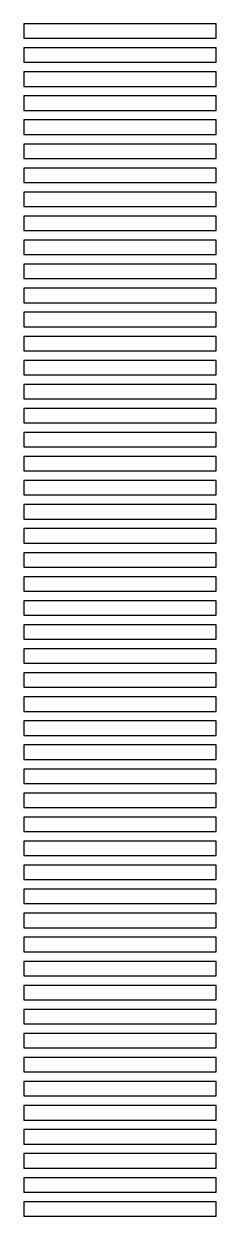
# Model space of a CAD drawing. Header units: inches. Extents: x 0 to 4, y 0 to 24.8.
import ezdxf

# ---------------------------------------------------------------- set-up
doc = ezdxf.new("R2010")
doc.units = ezdxf.units.IN
doc.header["$MEASUREMENT"] = 0

msp = doc.modelspace()

# ---------------------------------------------------------------- linework, layer by layer
for points in [[(0, 24.5), (4, 24.5), (4, 24.8), (0, 24.8)], [(0, 24), (4, 24), (4, 24.3), (0, 24.3)], [(0, 23.5), (4, 23.5), (4, 23.8), (0, 23.8)], [(0, 23), (4, 23), (4, 23.3), (0, 23.3)], [(0, 22.5), (4, 22.5), (4, 22.8), (0, 22.8)], [(0, 22), (4, 22), (4, 22.3), (0, 22.3)], [(0, 21.5), (4, 21.5), (4, 21.8), (0, 21.8)], [(0, 21), (4, 21), (4, 21.3), (0, 21.3)], [(0, 20.5), (4, 20.5), (4, 20.8), (0, 20.8)], [(0, 20), (4, 20), (4, 20.3), (0, 20.3)], [(0, 19.5), (4, 19.5), (4, 19.8), (0, 19.8)], [(0, 19), (4, 19), (4, 19.3), (0, 19.3)], [(0, 18.5), (4, 18.5), (4, 18.8), (0, 18.8)], [(0, 18), (4, 18), (4, 18.3), (0, 18.3)], [(0, 17.5), (4, 17.5), (4, 17.8), (0, 17.8)], [(0, 17), (4, 17), (4, 17.3), (0, 17.3)], [(0, 16.5), (4, 16.5), (4, 16.8), (0, 16.8)], [(0, 16), (4, 16), (4, 16.3), (0, 16.3)], [(0, 15.5), (4, 15.5), (4, 15.8), (0, 15.8)], [(0, 15), (4, 15), (4, 15.3), (0, 15.3)], [(0, 14.5), (4, 14.5), (4, 14.8), (0, 14.8)], [(0, 14), (4, 14), (4, 14.3), (0, 14.3)], [(0, 13.5), (4, 13.5), (4, 13.8), (0, 13.8)], [(0, 13), (4, 13), (4, 13.3), (0, 13.3)], [(0, 12.5), (4, 12.5), (4, 12.8), (0, 12.8)], [(0, 12), (4, 12), (4, 12.3), (0, 12.3)], [(0, 11.5), (4, 11.5), (4, 11.8), (0, 11.8)], [(0, 11), (4, 11), (4, 11.3), (0, 11.3)], [(0, 10.5), (4, 10.5), (4, 10.8), (0, 10.8)], [(0, 10), (4, 10), (4, 10.3), (0, 10.3)], [(0, 9.5), (4, 9.5), (4, 9.8), (0, 9.8)], [(0, 9), (4, 9), (4, 9.3), (0, 9.3)], [(0, 8.5), (4, 8.5), (4, 8.8), (0, 8.8)], [(0, 8), (4, 8), (4, 8.3), (0, 8.3)], [(0, 7.5), (4, 7.5), (4, 7.8), (0, 7.8)], [(0, 7), (4, 7), (4, 7.3), (0, 7.3)], [(0, 6.5), (4, 6.5), (4, 6.8), (0, 6.8)], [(0, 6), (4, 6), (4, 6.3), (0, 6.3)], [(0, 5.5), (4, 5.5), (4, 5.8), (0, 5.8)], [(0, 5), (4, 5), (4, 5.3), (0, 5.3)], [(0, 4.5), (4, 4.5), (4, 4.8), (0, 4.8)], [(0, 4), (4, 4), (4, 4.3), (0, 4.3)], [(0, 3.5), (4, 3.5), (4, 3.8), (0, 3.8)], [(0, 3), (4, 3), (4, 3.3), (0, 3.3)], [(0, 2.5), (4, 2.5), (4, 2.8), (0, 2.8)], [(0, 2), (4, 2), (4, 2.3), (0, 2.3)], [(0, 1.5), (4, 1.5), (4, 1.8), (0, 1.8)], [(0, 1), (4, 1), (4, 1.3), (0, 1.3)], [(0, 0.5), (4, 0.5), (4, 0.8), (0, 0.8)], [(0, 0), (4, 0), (4, 0.3), (0, 0.3)]]:
    msp.add_lwpolyline(points, close=True)

doc.saveas('drawing.dxf')
